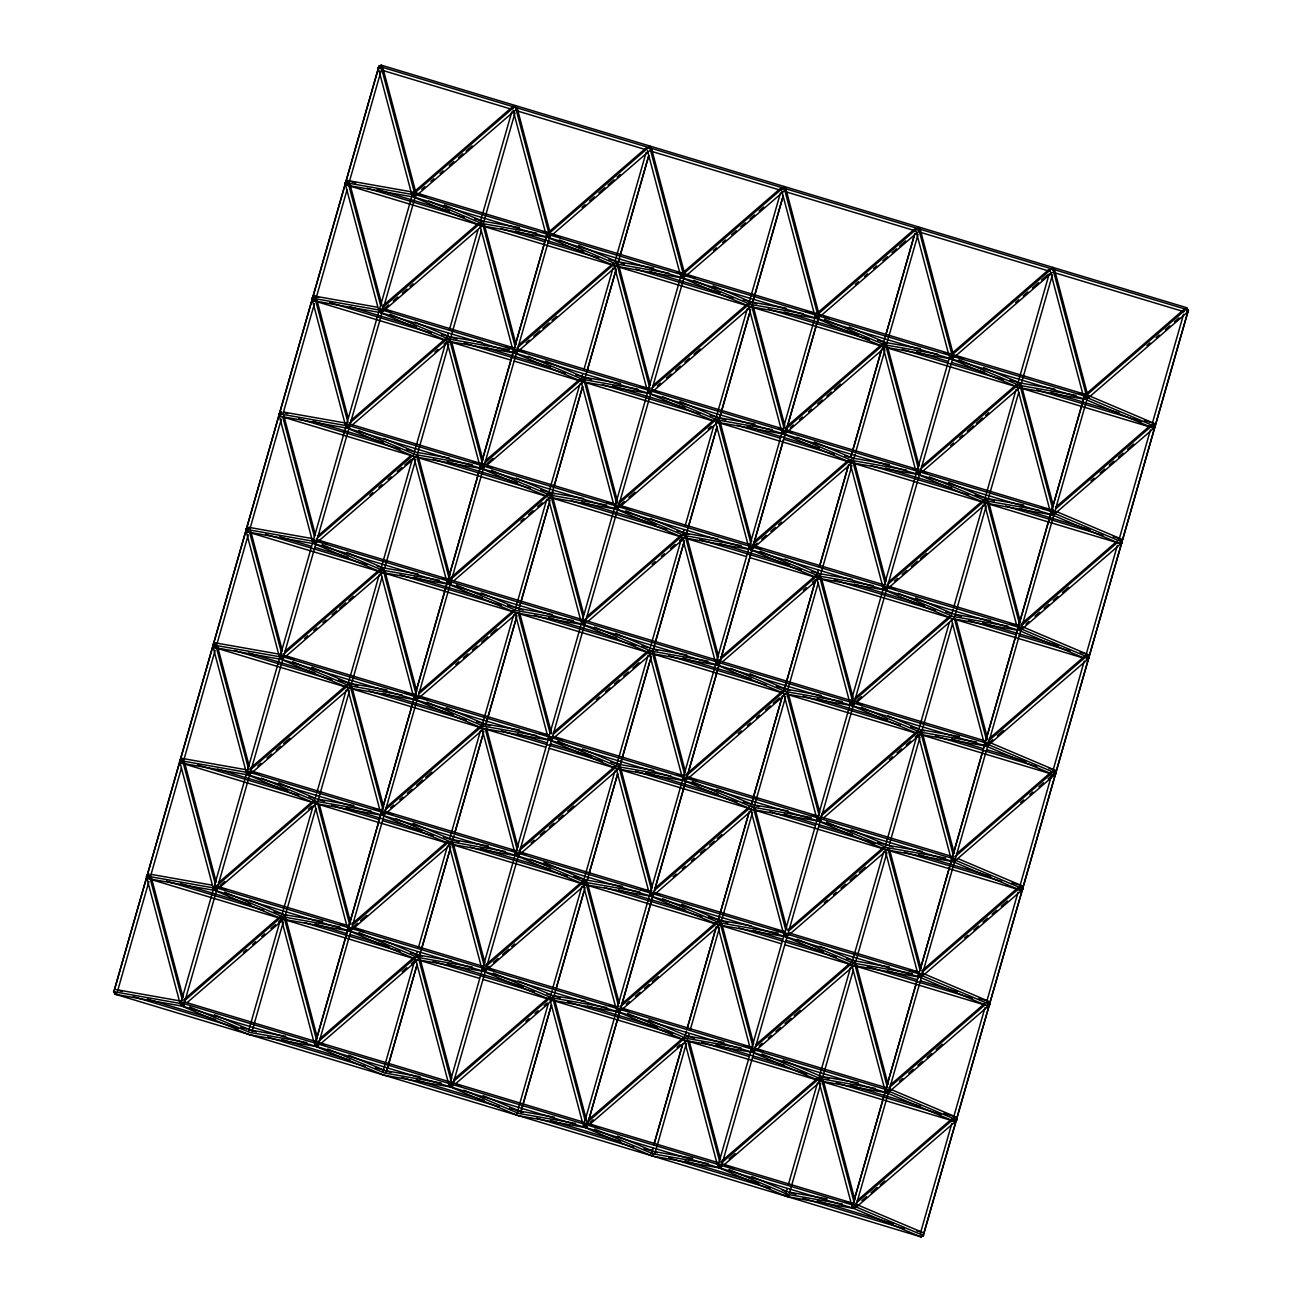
<?xml version="1.0" encoding="UTF-8"?>
<svg xmlns="http://www.w3.org/2000/svg" width="1302" height="1302" viewBox="0 0 1302 1302"><rect width="100%" height="100%" fill="white"/><g stroke="black" fill="none" stroke-linecap="round" stroke-linejoin="round"><path stroke-width="1.5" d="M116.936 993.231L113.713 992.27L378.508 67.655L379.077 65.995L382.3 66.972M379.077 65.995L113.713 992.27M148.037 878.557L148.819 875.79M181.922 760.205L181.124 762.988L311.601 802.276M215.025 644.636L214.228 647.403L348.594 687.863M248.129 529.051L247.331 531.834L650.414 653.213M314.319 297.898L313.522 300.681L443.998 339.968M347.422 182.329L346.625 185.096L615.341 266.015M117.489 991.31L148.933 881.503M150.609 876.018L181.483 767.855M183.696 760.433L215.139 650.349M216.783 644.571L248.243 534.78M249.886 529.003L281.33 419.195M283.006 413.71L314.433 303.626M316.109 298.125L346.983 189.978M349.196 182.264L381.73 68.615L378.508 67.655M248.633 1030.793L280.076 921.002M281.737 915.501L313.18 805.71M314.824 799.64L316.5 794.139M317.037 791.942L346.267 689.848M348.497 682.427L379.37 574.263M381.03 568.486L412.474 458.695M414.134 452.917L445.577 343.11M447.221 337.332L448.327 333.491M449.434 329.634L478.111 229.461M480.324 221.763L511.767 111.956M480.991 225.555L481.789 222.788M251.856 1032.047L283.299 921.979M284.959 916.478L315.849 808.314M318.046 800.616L349.489 690.825M351.149 685.031L382.039 577.16M384.253 569.462L415.696 459.655M417.356 454.17L448.799 344.086M450.459 338.585L481.349 230.438M483.547 222.723L514.99 112.932M316.012 1040.982L348.008 929.254M349.115 925.397L381.112 813.669M382.218 809.828L414.215 698.1M415.305 694.243L447.302 582.515M448.409 578.674L480.405 466.946M481.512 463.089L513.509 351.361M514.615 347.52L546.059 237.713M316.109 1046.417L316.907 1043.651M349.213 930.849L350.01 928.066M382.316 815.264L383.113 812.497M415.419 699.695L416.201 696.912M448.506 584.11L449.304 581.343M481.61 468.541L482.407 465.758M514.713 352.956L515.511 350.189M547.817 237.387L549.167 232.96L414.801 192.501M383 1071.546L414.98 959.541M416.103 955.961L417.193 951.827M418.3 947.97L447.53 845.877M449.743 838.455L480.633 730.308M482.293 724.53L513.737 614.723M515.38 608.945L546.824 499.154M548.5 493.653L579.943 383.862M581.587 377.792L582.694 373.951M583.784 370.094L613.03 268M615.244 260.579L646.134 152.415M450.638 841.125L449.857 843.908L780.875 943.592M386.206 1072.23L417.112 964.359M419.309 956.661L450.752 846.853M452.412 841.076L453.519 837.219M454.61 833.378L483.856 731.285M485.516 725.491L516.959 615.7M518.603 609.922L550.062 500.131M551.706 494.337L582.596 386.466M584.81 378.768L616.253 268.977M617.913 263.183L619.02 259.342M620.11 255.485L648.803 155.312M386.222 1072.506L417.112 964.636M419.325 956.937L420.432 953.08M421.522 949.223L450.215 849.067M452.429 841.352L454.072 835.575M455.179 831.718L482.765 735.402M486.069 723.847L516.422 617.913M518.619 610.199L548.972 504.248M551.722 494.63L552.829 490.773M553.936 486.915L582.612 386.759M587.023 371.347L615.716 271.174M618.466 261.539L648.819 155.605M450.476 1086.877L451.273 1084.11M483.579 971.308L484.36 968.525M516.666 855.723L517.464 852.956M549.769 740.154L550.567 737.371M582.873 624.569L583.67 621.803M615.976 509.001L616.757 506.218M649.063 393.416L649.861 390.649M682.167 277.847L683.534 273.42L551.12 233.546M517.366 1112.006L548.24 1003.842M550.453 996.144L552.113 990.643M552.65 988.43L581.896 886.337M584.11 878.915L614.983 770.768M616.643 764.99L648.087 655.183M649.747 649.405L681.19 539.614M682.85 534.113L683.957 529.979M685.047 526.122L713.74 425.966M715.937 418.251L747.397 308.46M749.041 302.682L780.484 192.875M584.207 884.367L585.005 881.584M717.402 419.277L716.605 422.06L1119.687 543.439M520.572 1112.689L551.462 1004.818M553.675 997.12L585.119 887.313M586.779 881.535L587.869 877.678M588.976 873.837L617.669 773.665M619.866 765.967L651.309 656.159M652.969 650.382L684.413 540.59M686.073 534.813L716.963 426.926M719.176 419.228L750.619 309.437M752.263 303.659L783.169 195.772M520.588 1112.966L551.478 1005.095M555.889 989.683L584.028 891.447M587.332 879.892L617.669 773.941M620.436 764.307L650.219 660.293M652.986 650.658L654.629 644.881M655.736 641.023L683.875 542.788M686.089 535.089L687.179 531.232M688.286 527.375L716.979 427.219M719.176 419.504L720.836 413.727M721.943 409.87L749.529 313.57M752.833 301.999L783.169 196.065M584.826 1127.337L585.623 1124.57M617.929 1011.768L618.727 1009.001M651.033 896.183L651.83 893.416M684.136 780.614L684.933 777.847M717.223 665.029L718.02 662.262M750.326 549.46L751.124 546.694M783.43 433.875L784.227 431.108M816.533 318.306L817.884 313.88L685.47 274.006M587.397 1124.798L619.394 1013.07M621.054 1007.292L653.051 895.564M654.157 891.724L686.154 779.996M687.261 776.138L719.257 664.411M720.348 660.57L752.344 548.842M753.451 544.985L785.448 433.257M786.554 429.416L818.551 317.688M651.7 1152.172L652.807 1148.331M653.913 1144.474L682.606 1044.302M684.803 1036.604L685.91 1032.746M687.017 1028.906L716.246 926.812M717.907 921.019L749.35 811.227M751.01 805.45L782.453 695.659M784.113 689.865L815.557 580.074M817.2 574.296L818.307 570.439M819.414 566.598L848.644 464.505M850.857 456.79L881.747 348.92M883.407 343.142L914.85 233.335M651.716 1152.465L652.823 1148.608M653.929 1144.751L682.606 1044.595M685.373 1034.96L686.48 1031.103M687.57 1027.245L716.263 927.089M718.476 919.375L719.567 915.534M720.673 911.677L748.813 813.441M751.563 803.806L781.916 697.856M784.113 690.158L815.003 582.287M819.983 564.938L848.107 466.702M850.873 457.067L851.98 453.226M853.07 449.369L881.21 351.133M885.62 335.721L914.313 235.548M850.971 462.519L851.768 459.736M654.939 1153.426L686.382 1043.358M688.042 1037.857L689.132 1033.723M690.239 1029.866L719.469 927.773M721.129 921.995L752.572 812.204M754.232 806.426L785.676 696.619M787.336 691.118L818.226 582.971M820.423 575.272L851.882 465.465M853.526 459.687L855.202 454.186M855.739 451.989L884.969 349.896M886.629 344.119L918.073 234.311M719.192 1167.813L719.99 1165.03M752.296 1052.228L753.093 1049.461M785.399 936.659L786.18 933.876M818.486 821.074L819.283 818.307M851.589 705.505L852.387 702.722M884.693 589.92L885.49 587.153M917.796 474.335L918.577 471.568M950.883 358.766L952.25 354.339L1086.6 394.799M786.082 1192.925L787.173 1188.791M788.28 1184.934L817.51 1082.841M819.17 1077.063L850.613 967.272M852.273 961.494L883.716 851.687M885.36 845.909L916.803 736.118M918.48 730.617L949.353 622.454M951.567 614.756L953.227 609.255M953.764 607.058L983.01 504.964M985.223 497.527L1016.113 389.379M1017.757 383.602L1049.217 273.811M820.618 1078.089L819.837 1080.855L954.187 1121.315M789.289 1193.608L820.732 1083.817M822.408 1078.316L853.282 970.169M855.495 962.455L886.939 852.664M889.152 845.242L920.042 737.078M921.702 731.578L952.576 623.43M954.805 616.009L986.232 505.925M987.892 500.147L1018.782 392.276M1020.996 384.578L1052.439 274.771M853.445 1202.82L885.441 1091.092M886.548 1087.251L918.545 975.523M920.205 969.746L951.648 859.938M952.755 856.098L984.751 744.37M985.858 740.512L1017.301 630.721M1018.945 624.944L1050.942 513.216M1052.049 509.359L1084.045 397.631M1087.251 398.331L855.56 1207.361L852.338 1206.401L1084.029 397.354L1087.251 398.331L1087.821 396.687M920.433 1233.108L951.876 1123.301M953.52 1117.523L984.963 1007.732M986.623 1001.954L1018.066 892.147M1019.743 886.646L1051.723 774.641M1052.83 771.077L1084.273 660.993M1085.933 655.215L1117.376 545.424M1119.02 539.646L1150.463 429.839M1152.124 424.061L1183.567 314.27M115.487 992.482L114.934 994.142L921.084 1236.9L921.881 1234.133M988.088 1002.979L987.29 1005.746L784.78 944.764M1053.481 774.592L1054.278 771.826M1086.584 659.007L1087.382 656.241M1153.588 425.087L1152.791 427.853L619.247 267.187M1022.412 889.543L923.102 1236.005L1188.466 309.73L1022.965 887.622M345.421 183.224L345.974 181.58M312.317 298.809L312.871 297.149M279.214 414.378L279.784 412.734M246.111 529.963L246.68 528.303M213.007 645.532L213.577 643.888M179.92 761.117L180.473 759.457M146.817 876.685L147.386 875.042M514.876 107.203L515.446 105.56M649.242 147.663L649.812 146.019M783.609 188.123L784.162 186.479M917.959 228.582L918.528 226.939M1052.325 269.042L1052.879 267.398M1154.793 426.958L1155.362 425.315M1121.706 542.543L1122.259 540.883M1088.602 658.112L1089.156 656.468M1055.499 773.697L1056.068 772.037M989.292 1004.851L989.862 1003.191M956.205 1120.42L956.758 1118.776M921.084 1236.9L921.653 1235.256M413.971 191.947L511.572 107.643M412.457 193.266L414.085 193.51L514.729 106.569L516.438 109.222M421.799 189.327L424.843 186.691M430.946 181.417L433.989 178.797M440.092 173.524L443.152 170.887M449.239 165.614L453.812 161.66M458.385 157.721L462.959 153.766M466.018 151.13L472.121 145.857M417.324 194.844L514.925 110.54M383.927 304.896L478.469 223.212M384.041 306.458L480.096 223.456M384.123 308.851L388.696 304.912M393.269 300.957L397.842 297.002M402.416 293.048L406.989 289.093M410.049 286.456L413.092 283.836M384.236 310.413L481.821 226.109M548.337 232.407L645.922 148.102M582.075 207.392L585.135 204.756M589.708 200.801L594.282 196.862M598.855 192.908L604.958 187.634M608.001 184.998L614.105 179.725M617.148 177.105L620.191 174.468M551.69 235.304L649.275 150.999M350.824 420.465L445.365 338.797M349.408 423.345L446.993 339.041M434.884 351.979L437.944 349.343M444.031 344.086L447.091 341.45M352.663 424.68L448.718 341.694M518.294 345.355L612.835 263.688M516.878 348.236L615.992 262.613M526.106 342.735L529.149 340.099M533.722 336.144L539.825 330.871M542.885 328.234L548.972 322.977M552.032 320.341L556.605 316.386M518.587 350.873L616.172 266.568M317.737 536.05L410.748 455.684M316.305 538.93L413.906 454.61M369.768 495.216L372.811 492.595M378.915 487.322L381.958 484.686M388.061 479.413L391.121 476.776M397.208 471.519L401.781 467.564M404.841 464.928L410.944 459.655M318.03 541.567L415.615 457.262M682.704 272.867L780.289 188.562M681.174 274.185L682.801 274.429L783.446 187.488L785.155 190.141M713.382 250.489L716.442 247.852M722.545 242.579L725.588 239.959M731.691 234.685L736.265 230.731M740.838 226.776L745.411 222.821M749.985 218.882L754.558 214.928M759.131 210.973L763.704 207.018M686.056 275.764L783.641 191.459M485.19 460.924L579.732 379.256M483.774 463.805L581.359 379.5M486.899 463.577L493.002 458.304M487.013 465.139L583.084 382.153M284.633 651.618L379.175 569.95M283.218 654.499L379.273 571.513M304.652 638.468L307.695 635.832M313.798 630.559L316.842 627.922M322.945 622.649L325.988 620.029M332.091 614.756L336.665 610.801M339.724 608.164L345.811 602.891M348.871 600.255L353.444 596.316M284.926 657.152L382.511 572.847M652.644 385.815L747.185 304.147M651.228 388.696L750.343 303.073L748.715 302.829M657.412 385.831L660.472 383.195M666.559 377.922L671.132 373.967M675.722 370.012L680.295 366.074M684.868 362.119L689.442 358.164M694.015 354.209L700.118 348.936M652.953 391.332L750.538 307.028M450.557 577.828L546.628 494.841M520.898 521.191L523.941 518.554M528.531 514.599L533.104 510.661M537.677 506.706L542.25 502.751M453.91 580.708L549.981 497.722M250 768.522L346.072 685.519M250.114 770.084L349.229 684.461L347.585 684.217M257.829 765.902L260.872 763.265M266.975 757.992L271.548 754.037M276.122 750.082L280.695 746.144M283.738 743.507L289.841 738.234M251.839 772.721L349.424 688.416M817.054 313.326L914.639 229.022M815.54 314.645L817.168 314.889L917.796 227.948L919.521 230.6M855.365 284.357L858.425 281.737M864.528 276.463L867.571 273.827M873.675 268.554L876.718 265.917M882.821 260.66L887.394 256.706M891.968 252.751L896.541 248.796M899.584 246.159L905.687 240.886M820.406 316.223L917.991 231.919M619.557 501.384L714.082 419.716M618.125 504.265L715.726 419.96M619.736 505.355L624.309 501.4M628.899 497.445L634.985 492.189M708.174 428.944L711.234 426.324M619.85 506.917L717.435 422.613M418.984 692.078L513.525 610.41M419.098 693.64L515.153 610.654M455.781 664.427L458.825 661.807M463.398 657.852L467.971 653.897M472.545 649.942L477.118 645.987M481.707 642.032L487.794 636.776M490.854 634.139L496.941 628.866M419.293 697.612L516.878 613.307M218.427 882.772L312.968 801.104M217.011 885.653L314.596 801.348M220.152 885.425L224.725 881.47M308.59 809.014L311.634 806.394M218.736 888.306L316.321 804.001M785.48 427.593L881.552 344.607M785.594 429.155L884.709 343.533M790.249 427.609L793.309 424.973M799.395 419.7L802.455 417.063M808.542 411.79L811.602 409.17M817.705 403.897L822.278 399.942M826.851 395.987L831.425 392.032M834.468 389.396L840.571 384.139M787.303 431.808L884.904 347.488M586.453 616.969L680.995 535.301M585.037 619.85L682.622 535.545M652.204 564.287L655.264 561.65M661.351 556.377L664.411 553.757M670.514 548.484L675.087 544.529M679.66 540.574L682.704 537.938M588.276 621.184L684.331 538.182M385.897 807.663L480.422 725.995M384.481 810.544L483.579 724.921L481.952 724.677M390.665 807.679L393.709 805.043M399.812 799.77L402.855 797.133M407.428 793.178L412.002 789.24M416.575 785.285L422.678 780.012M425.721 777.375L431.825 772.102M386.189 813.18L483.774 728.876M183.81 999.676L279.865 916.673M183.907 1001.238L281.509 916.917M243.474 952.267L246.517 949.63M252.621 944.357L255.664 941.72M261.767 936.447L264.811 933.827M270.914 928.554L275.487 924.599M278.53 921.962L281.59 919.326M187.162 1002.556L283.218 919.57M952.95 352.468L1049.005 269.481M949.89 355.104L951.534 355.348L1052.162 268.407L1053.888 271.06M1015.658 302.438L1018.701 299.802M1023.274 295.847L1027.848 291.892M1032.421 287.937L1038.524 282.664M1041.584 280.044L1047.671 274.771M954.773 356.683L1052.358 272.378M753.907 541.844L848.448 460.176M752.491 544.724L850.076 460.42M754.102 545.815L757.146 543.178M761.719 539.223L766.308 535.285M770.882 531.33L775.455 527.375M778.498 524.739L781.542 522.102M754.216 547.377L851.801 463.073M553.35 732.538L647.891 650.87M553.464 734.1L649.519 651.114M596.235 699.63L599.294 696.993M605.381 691.72L609.954 687.765M614.528 683.81L619.117 679.872M623.691 675.917L628.264 671.962M632.837 668.007L638.94 662.734M553.643 738.071L651.244 653.767M352.793 923.232L447.335 841.564M352.891 924.794L448.962 841.808M352.988 927.203L357.562 923.248M360.605 920.612L366.708 915.355M353.086 928.765L450.687 844.461M921.36 466.734L1015.902 385.066M919.944 469.615L1016.016 386.629M950.541 445.675L953.585 443.038M959.688 437.765L962.731 435.128M967.305 431.174L973.408 425.917M976.451 423.28L982.554 418.007M985.598 415.371L988.657 412.734M921.67 472.268L1019.254 387.947M720.803 657.429L815.345 575.761M719.388 660.309L816.972 576.005M803.35 590.262L806.394 587.625M812.497 582.352L815.54 579.715M722.643 661.644L818.698 578.641M520.247 848.123L614.788 766.455M518.831 851.003L614.902 768.017M531.118 842.866L534.162 840.229M540.265 834.956L544.838 831.018M549.411 827.063L553.985 823.108M558.558 819.153L563.131 815.198M567.705 811.244L573.808 805.987M520.556 853.656L618.141 769.336M319.69 1038.817L414.231 957.149M318.274 1041.698L415.859 957.393M402.22 971.65L406.794 967.695M411.367 963.74L415.94 959.786M321.513 1043.032L417.584 960.03M1085.77 394.246L1184.885 308.623M1085.884 395.808L1186.529 308.867L1188.238 311.52L1087.609 398.461L1085.884 395.808L1084.257 395.564M1146.964 345.518L1150.008 342.898M1156.111 337.625L1159.171 334.988M1165.257 329.715L1169.831 325.76M1174.404 321.822L1178.994 317.867M888.273 582.319L982.815 500.635M886.857 585.184L985.972 499.561L984.328 499.317M894.555 581.001L897.615 578.381M902.188 574.426L906.762 570.471M911.335 566.516L917.438 561.243M920.481 558.607L926.585 553.35M888.566 587.837L986.151 503.532M686.187 774.316L782.242 691.329M686.284 775.878L785.399 690.255L783.771 690.011M738.218 733.498L741.277 730.861M747.364 725.588L750.424 722.968M756.527 717.695L759.571 715.058M765.674 709.785L770.247 705.83M773.29 703.194L779.393 697.937M688.009 778.531L785.594 694.226M485.63 965.01L581.685 882.024M485.727 966.572L584.842 880.949L583.215 880.705M485.825 968.981L488.868 966.344M493.442 962.39L498.015 958.435M502.588 954.496L508.691 949.223M511.735 946.587L514.795 943.95M487.453 969.225L585.037 884.921M1055.727 507.194L1150.268 425.526M1055.841 508.757L1151.896 425.77M1090.995 480.861L1094.038 478.225M1100.141 472.952L1104.714 469.013M1109.288 465.058L1113.861 461.103M1118.434 457.148L1123.008 453.194M1127.581 449.255L1133.684 443.982M1153.426 424.452L1155.134 427.105L1054.506 514.046L1052.781 511.393M855.17 697.888L949.711 616.22M853.754 700.769L951.339 616.464M856.895 700.541L861.468 696.586M856.993 702.103L953.064 619.101M654.613 888.582L749.155 806.914M654.711 890.145L749.252 808.477M673.101 876.734L676.145 874.098M682.248 868.841L685.291 866.204M691.395 860.931L694.454 858.295M700.541 853.022L705.114 849.083M709.704 845.128L714.277 841.173M717.321 838.537L721.894 834.582M654.906 894.116L752.491 809.795M454.056 1079.277L548.581 997.609M452.64 1082.157L550.225 997.853M525.91 1021.321L528.954 1018.685M535.057 1013.428L538.1 1010.791M544.203 1005.518L547.263 1002.882M455.879 1083.492L551.934 1000.489M1021.11 624.097L1117.165 541.095M1021.207 625.644L1117.279 542.657M1025.878 624.097L1028.922 621.461M1035.025 616.204L1039.598 612.249M1044.171 608.294L1048.745 604.34M1053.318 600.385L1057.891 596.446M1062.465 592.491L1068.568 587.218M1120.322 540.021L1122.047 542.674L1021.403 629.615L1019.694 626.962M822.067 813.473L916.608 731.789M820.651 816.338L918.236 732.033M889.347 759.473L892.407 756.836M896.98 752.881L901.554 748.927M906.127 744.972L910.7 741.033M915.273 737.078L918.333 734.442M823.889 817.672L919.961 734.686M621.51 1004.151L716.051 922.483M620.094 1007.032L719.209 921.409L717.581 921.165M626.278 1004.168L629.322 1001.531M635.425 996.274L639.998 992.319M644.571 988.364L649.145 984.41M652.204 981.773L658.291 976.516M621.819 1009.685L719.404 925.38M989.536 738.348L1084.061 656.68M988.104 741.229L1085.705 656.924M989.715 742.319L992.775 739.682M997.348 735.728L1003.451 730.455M1087.219 655.606L1088.944 658.259L988.299 745.2L986.591 742.547L984.947 742.303M788.963 929.042L883.505 847.374M789.077 930.604L885.148 847.618M824.231 902.709L827.291 900.073M833.378 894.799L836.437 892.179M841.011 888.224L845.584 884.27M850.157 880.315L856.26 875.042M859.304 872.405L865.407 867.148M789.272 934.576L886.857 850.255M588.406 1119.736L682.948 1038.068M588.52 1121.299L684.575 1038.312M590.132 1122.389L593.175 1119.753M677.04 1047.296L680.1 1044.66M590.229 1123.951L686.3 1040.949M956.433 853.933L1050.974 772.249M955.017 856.797L1052.602 772.493M1020.67 802.569L1023.714 799.933M1029.817 794.659L1032.86 792.023M1038.963 786.75L1043.537 782.811M1048.11 778.856L1052.683 774.902M755.876 1044.627L850.401 962.943M754.46 1047.492L850.515 964.505M759.115 1045.945L762.158 1043.309M768.261 1038.052L771.305 1035.416M775.878 1031.461L780.468 1027.506M785.041 1023.551L791.128 1018.294M794.187 1015.658L800.291 1010.385M756.169 1050.144L853.754 965.84M921.8 970.82L1017.871 887.834M921.914 972.382L1019.499 888.078M964.701 937.896L967.744 935.259M973.847 930.002L978.42 926.048M982.994 922.093L987.567 918.138M992.14 914.183L996.714 910.244M1001.287 906.29L1007.39 901.017M1021.028 886.76L1022.737 889.412L922.109 976.354L920.384 973.701M721.243 1161.514L817.314 1078.528M721.357 1163.077L820.472 1077.454M729.055 1158.894L735.158 1153.621M724.596 1164.411L820.667 1081.409M890.226 1085.087L984.768 1003.403M888.81 1087.951L984.882 1004.965M899.568 1081.148L902.628 1078.512M908.715 1073.239L913.288 1069.284M917.877 1065.329L922.451 1061.39M927.024 1057.436L931.597 1053.481M936.171 1049.526L942.274 1044.253M857.123 1200.656L951.664 1118.988M855.707 1203.536L954.822 1117.913L956.547 1120.566L855.902 1207.507L854.193 1204.855M861.891 1200.672L866.465 1196.717M871.054 1192.762L877.141 1187.505M880.201 1184.869L884.774 1180.914M411.806 196.716L346.95 185.242L345.242 182.589L347.667 180.539L412.522 192.012M378.719 312.301L313.863 300.827L312.138 298.174L314.563 296.107L377.45 307.239M345.616 427.87L280.76 416.396L279.035 413.743L281.46 411.692M312.513 543.455L247.657 531.981L245.932 529.328L248.356 527.261L313.212 538.735M213.219 890.177L148.363 878.704L146.638 876.051L149.063 874M817.558 313.733L815.133 315.8L816.859 318.453M413.515 195.723L411.904 194.991L378.182 67.574L381.014 66.304L382.642 67.037M512.532 108.033L515.38 106.764L549.102 234.165L550.713 234.897M411.904 194.991L414.736 193.705L416.363 194.437M413.125 196.879L415.973 195.593M348.545 424.859L345.697 426.145L311.975 298.728L314.824 297.458M646.899 148.493L649.731 147.224L651.358 147.956L684.559 273.404M546.254 235.45L549.102 234.165M382.869 311.178L380.021 312.447L445.74 340.31M547.491 237.338L550.323 236.053M315.442 540.444L312.594 541.713L278.872 414.313L281.72 413.043M781.249 188.969L784.097 187.683L785.724 188.416M513.151 351.019L515.999 349.75L517.626 350.482M680.62 275.91L683.452 274.624L685.08 275.373M346.918 428.032L349.766 426.747M514.388 352.907L517.22 351.638M681.841 277.798L684.689 276.512M282.339 656.013L279.507 657.298L245.785 529.881L248.617 528.612M915.615 229.429L918.463 228.143L920.075 228.875L953.276 354.323M480.064 466.604L482.896 465.319M647.517 391.479L650.365 390.209M814.971 316.37L817.819 315.084L819.446 315.833M316.663 542.332L313.831 543.601L381.356 572.245M481.284 468.492L484.132 467.206M648.738 393.367L651.586 392.097M819.039 316.972L816.208 318.258L883.749 346.885M248.015 773.6L246.404 772.867L212.682 645.466L215.514 644.197M380.135 570.341L382.983 569.072L416.184 694.519M1049.982 269.888L1052.813 268.603L1086.535 396.003L1088.163 396.752M446.96 582.173L449.808 580.904M614.414 507.064L617.262 505.778L618.873 506.527M781.884 431.938L784.715 430.669M949.337 356.829L952.185 355.544L953.796 356.292M280.727 659.186L283.559 657.901M448.181 584.061L451.029 582.791M618.483 507.666L615.651 508.952L681.353 536.815M783.104 433.826L785.952 432.557M953.406 357.448L950.558 358.717L1018.099 387.345M1016.878 385.457L1019.71 384.188L1052.927 509.635M246.404 772.867L249.235 771.598M413.857 697.758L416.705 696.472L418.316 697.205M581.327 622.633L584.159 621.363L550.958 495.916M748.78 547.524L751.612 546.238L753.24 546.986M916.234 472.398L919.082 471.129L920.693 471.861M1083.703 397.289L1086.535 396.003M247.624 774.755L250.472 773.486M417.926 698.36L415.078 699.646L482.619 728.274M582.547 624.521L585.379 623.251M752.849 548.126L750.001 549.411L815.719 577.274M917.471 474.286L920.302 473.017M1084.924 399.177L1087.772 397.907L1155.297 426.535L1154.467 423.492L1088.765 395.629M183.045 1002.752L180.197 1004.021L146.475 876.62L149.323 875.351M1155.297 426.535L1152.465 427.805L1086.747 399.942M216.148 887.167L213.3 888.452L179.578 761.035L182.426 759.766L215.627 885.214M380.754 813.327L383.602 812.057M548.223 738.218L551.055 736.932L552.683 737.681M715.677 663.092L718.525 661.823M883.13 587.983L885.978 586.697M1050.6 512.858L1053.432 511.588L1055.059 512.321M214.521 890.34L217.369 889.054M381.991 815.215L384.822 813.945M552.292 738.82L549.444 740.106L616.985 768.733M716.897 664.98L719.746 663.711M884.367 589.871L887.199 588.602M1122.21 542.104L1119.362 543.39L1051.821 514.746L1054.669 513.476L1122.21 542.104L1121.38 539.077L1055.662 511.214M347.667 928.912L350.498 927.626L352.126 928.359M515.12 853.787L517.968 852.517M682.573 778.677L685.422 777.392M850.043 703.552L852.875 702.283M1017.497 628.443L1020.345 627.173M184.266 1004.639L181.434 1005.909L248.959 1034.553M351.735 929.514L348.887 930.8L414.606 958.663M516.341 855.674L519.189 854.405M683.81 780.565L686.642 779.28M854.112 704.17L851.264 705.44L916.982 733.303M1018.717 630.331L1021.565 629.061L1089.107 657.689L1086.259 658.958M314.563 1044.481L317.395 1043.211M482.017 969.372L484.865 968.086M649.486 894.246L652.318 892.977L653.946 893.709M816.94 819.137L819.788 817.851M984.393 744.012L987.241 742.742L988.869 743.475M318.632 1045.099L315.784 1046.369L383.325 1075.013M483.237 971.259L486.085 969.974M650.707 896.134L653.539 894.865M818.161 821.025L821.009 819.755M448.913 1084.94L451.761 1083.671M616.383 1009.831L619.215 1008.545M783.837 934.706L786.685 933.436L788.296 934.169M951.306 859.597L954.138 858.327M452.982 1085.559L450.15 1086.828L517.691 1115.472M617.604 1011.719L620.452 1010.433M787.905 935.324L785.057 936.594L852.598 965.238M952.527 861.485L955.359 860.215L1022.9 888.843L1022.07 885.799L958.191 858.718M1022.9 888.843L1020.068 890.112L954.35 862.249M583.28 1125.4L586.128 1124.131M750.733 1050.291L753.581 1049.005M918.203 975.165L921.035 973.896L922.662 974.628M587.348 1126.018L584.5 1127.288L652.042 1155.932M751.97 1052.179L754.802 1050.909M989.797 1004.428L986.965 1005.697L919.424 977.053L922.272 975.784L989.797 1004.428L988.967 1001.384L923.264 973.522M717.646 1165.86L720.478 1164.59L722.105 1165.323M885.1 1090.751L887.948 1089.481L889.559 1090.213M721.715 1166.478L718.867 1167.748L786.408 1196.392M886.32 1092.638L889.168 1091.369L956.71 1119.997M851.996 1206.319L854.844 1205.05L856.456 1205.782M513.086 106.325L514.729 106.569M1186.61 311.276L1188.238 311.52M379.354 308.851L380.981 309.095L382.707 311.731M1153.507 426.861L1155.134 427.105M513.72 349.31L515.348 349.554L517.073 352.191M648.07 389.77L649.714 390.014L651.423 392.651M1120.404 542.429L1122.047 542.674M480.617 464.879L482.245 465.123L483.97 467.776M548.158 493.523L549.786 493.767L449.141 580.708L450.866 583.345M614.967 505.339L616.611 505.583L618.32 508.236M749.334 545.798L750.961 546.043L752.686 548.695M883.7 586.258L885.327 586.502L887.053 589.155M313.147 540.005L314.791 540.249L316.5 542.885M1087.316 658.015L1088.944 658.259M850.597 701.843L852.224 702.087L853.949 704.74M246.957 771.158L248.584 771.402L250.31 774.039M1021.11 889.168L1022.737 889.412M213.853 886.727L215.481 886.971L217.206 889.624M348.22 927.187L349.847 927.431L351.573 930.084M751.303 1048.566L752.93 1048.81L754.639 1051.463M180.75 1002.312L182.394 1002.556L184.103 1005.193M954.919 1120.322L956.547 1120.566M449.483 1083.231L451.11 1083.476L452.819 1086.112M583.833 1123.691L585.461 1123.935L587.186 1126.588M345.242 182.589L412.067 194.421L413.776 197.074M482.017 220.998L519.368 227.606M542.95 231.772L546.873 232.472M481.561 223.407L536.587 233.139M481.317 225.702L546.173 237.176M616.383 261.458L653.718 268.066M677.3 272.232L681.239 272.932M668.984 273.257L615.927 263.867L559.453 239.926M615.683 266.161L682.492 277.993L680.783 275.34M750.733 301.918L786.115 308.167M805.775 311.65L813.636 313.05M750.278 304.326L803.35 313.717M750.033 306.621L814.889 318.095M885.1 342.377L920.481 348.643M944.064 352.809L947.986 353.509M882.675 344.444L937.7 354.177M884.4 347.081L949.256 358.571M1019.466 382.837L1054.832 389.103M1078.414 393.269L1086.275 394.669L1083.866 396.719L1085.575 399.372M1017.041 384.904L1075.989 395.336M1018.75 387.54L1083.606 399.03M312.138 298.174L378.963 309.99L380.672 312.643M448.913 336.567L482.326 342.475M505.908 346.657L511.816 347.699M446.505 338.634L509.391 349.766M448.213 341.287L513.069 352.761M583.28 377.027L620.615 383.634M640.275 387.117L646.166 388.159M582.824 379.435L637.85 389.184M582.58 381.746L647.436 393.22M717.646 417.486L754.981 424.094M778.563 428.277L782.502 428.976M717.19 419.895L772.216 429.644M716.93 422.206L781.786 433.68M851.996 457.946L889.347 464.554M912.93 468.736L916.852 469.436M906.566 470.103L851.541 460.355L796.905 437.195M851.296 462.666L918.122 474.481L916.396 471.845M986.363 498.406L1023.697 505.013M1041.388 508.154L1049.249 509.538M985.907 500.831L1038.963 510.221M985.663 503.125L1050.519 514.599M283.429 412.034L346.316 423.166M279.035 413.743L345.86 425.575L347.585 428.228M417.779 452.494L449.239 458.06M472.821 462.226L476.744 462.926M415.371 454.561L472.366 464.651M415.11 456.856L481.935 468.687L480.226 466.035M552.146 492.953L583.589 498.52M607.171 502.686L611.11 503.386M549.721 495.02L606.716 505.111M549.477 497.315L614.332 508.789M684.543 533.071L717.955 538.979M682.118 535.138L741.082 545.571M683.843 537.775L748.699 549.265M818.893 573.531L852.305 579.439M818.437 575.94L873.479 585.672M818.193 578.234L883.049 589.725M953.259 613.991L990.594 620.598M1010.254 624.081L1018.115 625.465M1007.829 626.132L952.804 616.399L898.152 593.24M952.559 618.694L1017.415 630.184M245.932 529.328L312.757 541.144L314.482 543.797M382.723 567.721L418.105 573.987M441.687 578.153L445.61 578.853M380.298 569.788L439.262 580.22M382.023 572.441L446.879 583.914M517.073 608.18L552.455 614.446M516.617 610.589L573.612 620.68M516.373 612.9L581.229 624.374M653.409 648.998L686.821 654.906M650.984 651.049L707.979 661.139M650.74 653.36L717.565 665.176L715.84 662.539M787.759 689.458L821.171 695.366M785.35 691.508L842.345 701.599M785.09 693.82L849.946 705.293M922.125 729.917L959.46 736.525M917.731 731.626L976.695 742.059M919.456 734.279L984.312 745.753M215.253 642.846L280.125 654.32M349.62 683.306L386.954 689.914M404.645 693.038L412.506 694.438M349.164 685.715L402.22 695.105M348.92 688.009L413.776 699.483M483.986 723.766L519.352 730.015M539.012 733.498L546.873 734.898M481.561 725.816L536.587 735.565M483.27 728.469L548.126 739.943M618.336 764.225L653.718 770.475M677.3 774.657L681.239 775.357M615.911 766.292L670.953 776.025M617.636 768.929L682.492 780.419M752.702 804.685L788.084 810.951M811.667 815.117L815.589 815.817M752.247 807.094L811.211 817.526M753.956 809.746L816.859 820.878M887.053 845.144L922.434 851.41M886.597 847.553L945.561 857.985M886.353 849.848L953.178 861.68L951.453 859.027M182.166 758.415L247.022 769.889M179.741 760.482L246.566 772.314L248.275 774.95M181.45 763.135L246.306 774.609M316.516 798.875L353.867 805.482M373.511 808.965L381.372 810.349M371.086 811.032L316.06 801.283L261.425 778.124M315.816 803.594L380.672 815.068M450.883 839.334L488.217 845.942M511.8 850.125L515.738 850.808M450.427 841.743L505.453 851.492M450.183 844.054L515.039 855.528M585.233 879.794L622.584 886.402M640.275 889.543L648.136 890.926M639.819 891.951L584.777 882.203L530.142 859.043M584.533 884.514L649.389 895.988M719.599 920.254L751.042 925.82M774.625 930.002L782.486 931.386M717.174 922.321L778.108 933.111M718.899 924.973L783.755 936.447M853.966 960.713L889.331 966.979M908.991 970.462L916.852 971.845M851.541 962.78L912.458 973.571M853.249 965.433L918.105 976.907M151.032 874.342L211.949 885.132M146.638 876.051L213.463 887.883L215.172 890.535M285.382 914.801L322.733 921.409M340.424 924.534L344.346 925.234M281.004 916.51L339.952 926.959M282.713 919.163L347.569 930.637M417.779 954.919L451.192 960.827M415.354 956.97L472.349 967.061M417.079 959.623L481.935 971.097M552.146 995.379L585.558 1001.287M609.141 1005.469L617.002 1006.853M606.716 1007.52L551.69 997.788L493.393 973.082M551.43 1000.082L616.285 1011.573M686.496 1035.839L723.847 1042.446M743.491 1045.929L751.352 1047.313M686.04 1038.247L741.066 1047.98M685.796 1040.542L750.652 1052.032M820.862 1076.298L858.197 1082.906M820.406 1078.707L875.432 1088.439M820.162 1081.002L886.971 1092.834L885.262 1090.181M115.959 989.569L180.815 1001.043M250.326 1030.028L285.691 1036.294M249.87 1032.437L306.865 1042.528M249.61 1034.748L316.435 1046.564L314.726 1043.927M386.645 1070.846L420.058 1076.754M441.215 1082.987L384.22 1072.897L327.762 1048.973M383.976 1075.208L450.801 1087.024L449.076 1084.387M521.012 1111.306L554.424 1117.214M516.617 1113.015L575.582 1123.447M518.342 1115.668L585.151 1127.483L583.442 1124.847M653.409 1151.407L692.713 1158.373M650.984 1153.474L707.979 1163.565M652.693 1156.127L719.518 1167.943L717.793 1165.306M787.759 1191.867L827.063 1198.833M844.754 1201.958L852.615 1203.357M787.303 1194.292L842.329 1204.024M781.591 189.034L784.813 189.994M915.957 229.494L919.179 230.454M381.681 70.113L510.189 108.815M516.031 110.572L644.555 149.274M650.398 151.032L780.858 190.32M786.701 192.078L915.225 230.78M919.114 231.951L1049.575 271.239M1053.481 272.411L1183.941 311.699M819.837 314.466L950.297 353.753M349.929 181.271L355.772 183.029M377.189 189.474L449.239 211.168M474.563 218.785L480.405 220.559M515.446 231.105L583.605 251.628M608.913 259.261L614.756 261.018M620.598 262.776L624.488 263.948M649.812 271.565L719.908 292.673M743.279 299.72L749.122 301.478M751.059 302.064L756.901 303.822M784.162 312.024L858.164 334.305M877.629 340.18L883.472 341.938M916.575 351.898L947.742 361.289M951.632 362.461L984.735 372.421M1010.043 380.054L1017.838 382.397M1050.942 392.358L1119.102 412.88M1144.409 420.513L1150.252 422.271M366.904 188.188L464.261 217.499M501.254 228.647L544.09 241.554M547.996 242.725L598.611 257.975M635.62 269.107L732.977 298.435M768.034 308.981L869.28 339.48M902.384 349.441L1003.647 379.94M1036.75 389.9L1141.903 421.571M383.651 308.672L514.127 347.959M518.017 349.131L648.477 388.419M652.383 389.591L782.844 428.879M786.733 430.051L917.194 469.338M921.1 470.51L1053.513 510.384M379.142 310.625L382.365 311.601M513.493 351.084L516.715 352.061M647.859 391.544L651.081 392.52M782.209 432.004L785.448 432.98M916.575 472.463L919.798 473.44M1050.942 512.939L1054.164 513.899M314.889 296.254L318.778 297.426M349.945 306.816L416.152 326.753M441.459 334.37L457.035 339.057M484.295 347.276L550.502 367.213M575.826 374.83L583.605 377.173M585.558 377.759L591.401 379.517M612.819 385.978L684.868 407.672M710.176 415.289L717.972 417.633M719.908 418.219L725.751 419.976M747.169 426.438L819.218 448.132M844.542 455.749L850.385 457.507M885.425 468.069L951.632 488.006M975.003 495.037L984.735 497.966M986.688 498.552L994.468 500.896M1019.792 508.529L1089.888 529.637M1113.259 536.668L1119.102 538.426M329.894 302.585L431.157 333.084M464.261 343.044L565.524 373.544M602.517 384.692L699.874 414.003M736.883 425.152L779.719 438.042M783.609 439.213L834.24 454.463M871.233 465.611L968.59 494.923M1005.6 506.071L1102.957 535.382M581.034 379.728L584.256 380.689M447.888 341.14L510.205 359.905M514.095 361.077L578.348 380.428M582.254 381.6L712.715 420.888M350.563 424.24L481.024 463.528M482.977 464.114L615.374 503.988M619.28 505.16L749.74 544.448M753.63 545.619L884.107 584.907M887.997 586.079L1018.457 625.367M346.039 426.21L349.261 427.17M480.389 466.669L483.628 467.63M614.756 507.129L617.978 508.089M749.122 547.589L752.344 548.565M883.472 588.048L886.695 589.025M1017.838 628.508L1021.061 629.484M283.738 412.425L287.628 413.597M312.936 421.213L383.048 442.322M406.403 449.353L412.246 451.127M447.302 461.673L517.399 482.782M540.769 489.812L554.408 493.93M581.668 502.133L655.655 524.413M677.073 530.874L688.758 534.39M719.925 543.764L790.021 564.873M811.439 571.334L819.235 573.677M854.275 584.224L924.371 605.332M945.805 611.794L951.632 613.551M955.538 614.723L961.381 616.481M982.798 622.926L1058.738 645.792M1080.155 652.253L1085.998 654.011M298.744 418.756L400.007 449.239M433.11 459.215L530.467 488.527M571.366 500.847L666.77 529.588M699.874 539.549L801.137 570.048M834.24 580.008L935.503 610.508M968.607 620.468L1015.332 634.546M1019.222 635.718L1069.853 650.967M816.647 576.216L819.886 577.193M280.435 416.249L410.895 455.537M414.785 456.709L545.261 495.997M549.151 497.169L679.611 536.457M683.501 537.628L745.818 556.393M749.708 557.565L813.978 576.916M817.868 578.088L948.328 617.376M952.234 618.548L1082.694 657.835M317.46 539.825L447.921 579.113M451.81 580.285L582.287 619.573M586.177 620.745L716.637 660.033M718.59 660.619L851.003 700.492M852.956 701.078L985.354 740.952M312.936 541.778L316.158 542.755M447.302 582.238L450.525 583.215M581.652 622.698L584.875 623.674M716.019 663.157L719.241 664.134M850.369 703.617L853.607 704.594M984.735 744.093L987.958 745.053M279.849 536.798L310.999 546.173M314.889 547.345L347.992 557.321M377.206 566.11L381.095 567.281M414.199 577.258L482.358 597.781M507.666 605.397L513.509 607.155M519.352 608.913L523.241 610.085M548.565 617.718L616.725 638.24M642.032 645.857L647.875 647.615M653.718 649.372L657.608 650.544M682.915 658.177L751.075 678.7M776.399 686.317L790.021 690.418M817.282 698.637L887.378 719.746M910.749 726.776L924.387 730.878M951.648 739.097L982.798 748.471M986.688 749.643L1025.634 761.377M1049.005 768.408L1054.848 770.166M265.657 534.325L366.904 564.824M400.007 574.784L501.27 605.284M534.373 615.26L635.62 645.743M668.723 655.72L766.097 685.031M803.09 696.179L900.447 725.491M935.503 736.053L1036.75 766.536M652.351 653.799L782.827 693.087M788.67 694.845L915.241 732.961M919.131 734.133L1049.591 773.421M284.357 655.394L416.77 695.268M418.723 695.854L549.184 735.142M553.073 736.314L683.55 775.601M687.44 776.773L817.9 816.061M821.79 817.233L952.267 856.521M279.832 657.364L283.055 658.324M414.199 697.823L417.421 698.783M548.549 738.283L551.788 739.259M682.915 778.742L686.138 779.719M817.282 819.202L820.504 820.179M951.632 859.662L954.854 860.638M248.698 652.953L314.905 672.89M338.26 679.921L348.008 682.866M349.945 683.452L357.741 685.796M383.048 693.413L453.145 714.521M476.516 721.568L482.358 723.326M484.311 723.912L490.154 725.67M517.415 733.872L546.612 742.677M550.518 743.849L591.401 756.153M610.882 762.028L616.725 763.786M645.922 772.574L717.972 794.269M743.296 801.902L751.075 804.245M754.981 805.417L758.871 806.589M784.178 814.206L852.338 834.728M877.646 842.361L883.488 844.119M889.331 845.877L893.221 847.049M918.545 854.665L990.594 876.36M1012.012 882.821L1021.744 885.751M234.49 650.495L331.864 679.807M368.857 690.955L466.214 720.283M501.27 730.829L602.533 761.328M635.636 771.289L736.883 801.788M769.987 811.748L814.775 825.24M818.665 826.412L875.139 843.419M904.353 852.208L1001.71 881.535M352.484 689.035L545.261 747.088M549.151 748.259L751.677 809.242M753.614 809.828L886.027 849.701M887.98 850.287L1020.394 890.161M251.253 770.979L381.73 810.267M385.62 811.439L516.08 850.727M519.97 851.899L650.447 891.186M654.336 892.358L784.797 931.646M788.703 932.818L919.163 972.106M246.729 772.932L249.968 773.909M381.095 813.392L384.318 814.368M515.462 853.852L518.684 854.828M649.812 894.311L653.034 895.288M784.178 934.771L787.401 935.747M918.528 975.247L921.767 976.207M217.532 769.124L287.644 790.233M309.062 796.678L314.905 798.435M318.795 799.607L324.637 801.365M346.055 807.826L421.994 830.692M443.412 837.137L451.208 839.481M453.161 840.067L459.004 841.824M480.422 848.286L550.518 869.394M573.889 876.425L583.621 879.355M618.678 889.917L684.885 909.854M708.239 916.885L717.988 919.814M719.925 920.4L727.72 922.744M753.028 930.377L782.242 939.165M786.131 940.337L823.124 951.485M846.495 958.516L852.338 960.274M887.394 970.836L916.592 979.625M920.498 980.797L957.491 991.945M978.909 998.39L986.704 1000.733M197.497 764.892L298.76 795.392M331.864 805.352L378.589 819.43M382.495 820.602L433.127 835.851M470.12 847L567.477 876.311M604.47 887.459L701.843 916.771M738.836 927.919L836.193 957.23M867.36 966.621L972.513 998.276M314.27 801.576L317.493 802.537M315.491 803.448L445.951 842.736M216.213 885.962L348.627 925.836M352.516 927.008L482.977 966.296M486.883 967.467L617.343 1006.755M621.233 1007.927L751.71 1047.215M755.599 1048.387L886.06 1087.675M213.642 888.517L216.864 889.478M347.992 928.977L351.214 929.937M482.358 969.437L485.581 970.413M616.709 1009.896L619.947 1010.873M751.075 1050.356L754.297 1051.332M885.441 1090.816L888.664 1091.792M180.539 883.521L250.651 904.63M274.006 911.66L287.644 915.778M314.905 923.981L346.055 933.371M349.961 934.543L388.907 946.261M410.325 952.722L421.994 956.238M447.318 963.854L523.258 986.721M546.628 993.768L550.518 994.94M554.408 996.111L560.251 997.869M587.511 1006.072L657.624 1027.18M688.774 1036.571L694.617 1038.329M716.035 1044.774L784.195 1065.296M823.141 1077.031L828.983 1078.788M850.401 1085.233L920.498 1106.342M943.869 1113.389L953.601 1116.319M166.347 881.063L263.72 910.375M304.603 922.695L400.023 951.437M433.127 961.397L534.373 991.896M567.477 1001.856L672.629 1033.528M701.843 1042.316L748.569 1056.394M752.475 1057.566L806.996 1073.987M836.209 1082.776L941.346 1114.447M549.9 998.064L553.122 999.041M151.927 879.729L278.498 917.845M282.388 919.017L412.848 958.305M416.754 959.476L479.055 978.241M482.961 979.413L547.214 998.764M551.104 999.936L681.581 1039.224M685.47 1040.396L815.931 1079.683M185.063 1002.133L315.523 1041.421M317.476 1042.007L449.89 1081.881M451.827 1082.467L584.24 1122.34M586.193 1122.926L718.606 1162.8M722.496 1163.972L852.956 1203.26M118.238 990.301L122.128 991.473M147.451 999.106L215.595 1019.629M240.919 1027.245L246.762 1029.003M252.588 1030.761L256.494 1031.933M281.802 1039.566L349.961 1060.088M375.269 1067.705L385.001 1070.635M386.954 1071.221L390.844 1072.392M416.168 1080.025L484.311 1100.548M509.635 1108.165L523.258 1112.266M550.518 1120.485L620.631 1141.594M643.985 1148.624L657.624 1152.726M684.885 1160.945L758.887 1183.225M782.242 1190.256L786.148 1191.428M790.037 1192.599L795.88 1194.357M817.298 1200.818L893.237 1223.685M916.608 1230.716L920.498 1231.887M133.243 996.632L238.396 1028.303M267.61 1037.108L364.967 1066.419M401.976 1077.568L499.333 1106.879M536.326 1118.027L633.7 1147.339M668.74 1157.901L770.003 1188.384M803.106 1198.361L904.353 1228.844M785.513 1194.569L788.735 1195.545M958.044 356.715L963.529 359.043M983.612 367.555L1020.117 383.032M958.874 359.759L1020.947 386.076M823.694 316.256L829.162 318.583M849.246 327.095L883.928 341.791M824.524 319.299L886.581 345.616M689.328 275.796L694.812 278.123M713.057 285.854L751.4 302.113M693.82 280.386L750.391 304.375M683.664 278.563L749.382 306.426M553.138 234.555L560.446 237.664M578.706 245.394L617.034 261.653M549.314 238.103L615.016 265.966M418.788 194.096L426.079 197.204M444.34 204.935L482.668 221.194M428.749 201.013L481.675 223.456M414.947 197.644L480.666 225.506M923.118 471.519L926.78 473.065M948.686 482.358L987.014 498.601M929.433 476.89L986.021 500.879M919.293 475.067L984.996 502.93M788.768 431.06L792.413 432.606M814.32 441.899L852.647 458.141M784.927 434.608L850.645 462.47M654.401 390.6L659.886 392.927M679.953 401.439L718.297 417.682M662.539 396.736L717.304 419.96M650.577 394.148L714.456 421.23M518.229 349.359L525.52 352.468M545.603 360.98L582.108 376.457M528.173 356.276L584.761 380.265M516.21 353.688L580.09 380.77M383.862 308.899L391.17 312.008M414.899 322.066L447.742 335.997M390.161 314.27L450.411 339.806M1022.558 626.783L1088.277 654.646M1020.556 631.096L1084.436 658.194M890.031 587.104L895.499 589.415M915.583 597.927L952.087 613.405M886.19 590.636L950.069 617.734M753.842 545.863L761.149 548.956M784.878 559.014L817.721 572.945M760.14 551.234L820.39 576.77M621.298 506.185L630.428 510.042M650.512 518.554L683.371 532.485M625.79 510.775L686.024 536.31M486.948 465.709L492.416 468.036M516.145 478.094L550.827 492.807M491.424 470.315L551.657 495.85M483.107 469.257L547.003 496.355M383.618 438.416L416.477 452.347M358.896 430.62L415.484 454.61M348.757 428.797L414.459 456.66M989.455 742.368L1053.351 769.449M1051.332 773.762L985.63 745.9L988.462 744.63L1056.003 773.274L1055.173 770.231M856.928 702.673L862.396 705M887.964 715.84L918.984 728.99M861.403 707.263L921.637 732.798M749.952 673.818L786.457 689.295M730.699 668.349L785.464 691.574M718.737 665.761L784.439 693.624M615.586 633.358L652.09 648.835M594.509 627.125L651.098 651.114M584.37 625.302L650.089 653.165M481.219 592.898L517.74 608.376M456.497 585.103L516.748 610.654M450.004 584.842L515.722 612.705M321.317 541.599L326.786 543.927M346.869 552.439L383.374 567.916M322.147 544.643L384.204 570.96M851.199 829.862L887.72 845.34M826.477 822.067L886.727 847.602M819.983 821.79L885.702 849.653M691.297 778.563L696.765 780.891M716.849 789.403L753.353 804.88M692.127 781.607L752.361 807.142M685.633 781.33L751.335 809.193M556.93 738.104L562.415 740.431M582.482 748.943L618.987 764.42M557.761 741.147L619.817 767.464M422.564 697.644L428.049 699.971M446.309 707.702L484.637 723.961M427.056 702.234L483.644 726.223M286.391 656.403L293.682 659.512M311.943 667.242L350.271 683.501M292.69 661.774L349.278 685.763M282.55 659.951L348.269 687.814M819.934 946.212L854.617 960.909M797.036 939.198L855.447 963.952M656.371 893.367L660.016 894.913M681.923 904.206L720.25 920.449M662.669 898.738L719.257 922.727M652.53 896.915L718.248 924.778M522.004 852.908L525.65 854.454M543.91 862.201L585.9 879.989M518.163 856.456L583.882 884.318M387.654 812.448L393.123 814.775M413.206 823.287L451.534 839.53M395.775 818.584L450.541 841.808M383.813 815.996L449.515 843.859M253.288 771.988L258.756 774.316M278.84 782.827L315.344 798.305M249.447 775.536L313.343 802.618M890.161 1089.09L955.88 1116.953M888.143 1093.403L953.861 1121.266M757.634 1049.412L763.102 1051.723M783.186 1060.235L821.513 1076.494M762.109 1054.002L820.52 1078.756M753.793 1052.944L817.672 1080.042M623.267 1008.952L628.736 1011.263M648.819 1019.775L687.147 1036.034M627.743 1013.542L686.154 1038.296M619.427 1012.484L685.145 1040.347M487.078 967.712L494.386 970.804M518.115 980.862L550.974 994.793M485.076 972.024L548.956 999.122M352.728 927.252L363.681 931.89M383.748 940.402L416.607 954.333M359.026 932.623L419.26 958.158M220.184 887.557L225.669 889.884M249.398 899.942L284.08 914.655M224.676 892.163L284.91 917.698M216.344 891.105L280.239 918.187M857.058 1204.676L922.776 1232.538M724.53 1164.981L733.661 1168.854M751.905 1176.585L786.587 1191.297M729.006 1169.57L789.24 1195.106M590.164 1124.521L599.294 1128.395M617.555 1136.125L652.237 1150.838M594.656 1129.111L653.067 1153.881M455.814 1084.061L461.282 1086.389M483.188 1095.666L519.693 1111.143M463.935 1090.197L518.701 1113.422M321.448 1043.602L325.093 1045.148M348.822 1055.206L385.327 1070.683M214.472 1014.746L250.977 1030.224M189.75 1006.951L249.984 1032.502M378.182 67.574L379.793 68.322M311.975 298.728L313.603 299.476M278.872 414.313L280.5 415.045M245.785 529.881L247.396 530.63M212.682 645.466L214.293 646.199M146.475 876.62L148.102 877.353M951.534 355.348L953.243 358.001M949.5 356.26L951.225 358.913M1050.763 512.304L1052.472 514.941M817.168 314.889L818.877 317.542M918.431 470.933L920.14 473.586M1017.659 627.873L1019.385 630.526M650.805 149.681L649.08 147.028L548.451 233.969L550.16 236.622M1054.132 771.175L1055.841 773.827L955.212 860.768L953.487 858.116M682.801 274.429L684.527 277.082M784.064 430.474L785.79 433.11M782.046 431.385L783.755 434.022M883.293 587.414L885.018 590.066M984.556 743.458L986.281 746.111M546.417 234.881L548.142 237.534M647.68 390.925L649.405 393.562M748.943 546.954L750.652 549.607M850.206 702.999L851.915 705.635M987.925 1002.328L989.65 1004.981L889.006 1091.922L887.28 1089.269M414.085 193.51L415.81 196.163M717.874 661.628L719.583 664.28M819.121 817.656L820.846 820.309M513.313 350.466L515.039 353.102M614.577 506.494L616.302 509.147M817.103 818.567L818.812 821.22M918.366 974.612L920.075 977.265M583.508 621.168L585.233 623.804M684.771 777.196L686.48 779.849M786.034 933.241L787.743 935.894M581.473 622.079L583.198 624.716M682.736 778.108L684.461 780.761M783.999 934.152L785.724 936.789M347.894 424.664L349.603 427.316M550.404 736.737L552.129 739.39M651.667 892.781L653.392 895.434M447.123 581.62L448.832 584.256M548.386 737.648L550.095 740.301M649.633 893.693L651.358 896.329M750.896 1049.721L752.621 1052.374M852.159 1205.766L853.884 1208.419L787.059 1196.587L785.334 1193.934M416.054 696.277L417.763 698.93M517.301 852.322L519.026 854.958M618.564 1008.35L620.289 1011.003M719.827 1164.395L721.552 1167.048M414.02 697.188L415.745 699.841M515.283 853.233L516.992 855.87M616.546 1009.262L618.255 1011.914M281.688 655.817L283.413 658.47M382.951 811.862L384.66 814.499M484.214 967.891L485.923 970.543M380.916 812.773L382.642 815.41M482.179 968.802L483.905 971.455M347.813 928.342L349.538 930.995M316.744 1043.016L318.469 1045.652M1054.441 269.351L1087.642 394.783M1050.486 271.841L1083.183 395.32M1021.858 386.873L1053.497 506.445M1017.399 387.426L1050.079 510.905M918.463 228.143L952.185 355.544M988.755 502.458L1020.41 622.014M916.136 231.382L948.816 354.86M987.144 501.726L1019.824 625.204M984.296 502.995L1016.976 626.474M887.492 346.413L919.147 465.986M885.36 343.728L918.561 469.176M956.173 619.996L987.827 739.552M883.033 346.967L915.713 470.445M954.041 617.294L986.2 738.82M951.192 618.58L983.873 742.059M786.245 190.385L818.925 313.863M784.097 187.683L817.819 315.084M854.405 461.998L886.044 581.555M781.77 190.922L814.466 314.4M852.777 461.266L885.458 584.744M922.565 733.612L954.203 853.168M849.929 462.535L882.626 586.014M920.416 730.91L953.617 856.358M918.089 734.149L950.786 857.627M753.142 305.954L784.78 425.526M751.514 305.221L784.195 428.7M821.302 577.567L853.461 699.093M748.683 306.491L781.363 429.985M819.153 574.882L852.354 700.33M889.461 849.197L921.1 968.753M816.842 578.121L849.522 701.599M887.834 848.448L920.009 969.974M885.002 849.734L917.682 973.212M649.731 147.224L683.452 274.624M720.039 421.539L751.677 541.095M647.419 150.462L680.1 273.941M718.411 420.806L751.108 544.285M788.198 693.152L819.853 812.708M715.579 422.076L748.259 545.554M786.571 692.42L819.267 815.898M856.358 964.766L888.013 1084.322M783.739 693.689L816.419 817.168M854.226 962.064L887.427 1087.512M851.899 965.303L884.579 1088.781M618.775 265.494L650.43 385.066M617.164 264.762L649.844 388.24M686.935 537.108L718.59 656.68M614.316 266.031L646.996 389.526M684.803 534.422L718.004 659.854M755.095 808.721L787.271 930.246M682.476 537.645L715.156 661.139M753.484 807.989L785.643 929.514M823.255 1080.351L854.909 1199.907M750.636 809.274L783.316 932.753M821.123 1077.649L854.324 1203.097M818.795 1080.888L851.475 1204.366M516.992 107.496L550.209 232.944M586.193 383.032L617.848 502.605M513.053 110.003L545.733 233.481M583.54 378.377L616.741 503.825M653.832 652.693L685.487 772.249M581.213 381.616L613.893 505.095M652.221 651.96L684.901 775.439M721.992 924.306L753.646 1043.862M649.372 653.23L682.053 776.708M720.38 923.574L753.061 1047.052M717.532 924.843L750.212 1048.322M484.425 225.034L516.064 344.607M482.798 224.302L515.478 347.78M552.585 496.648L583.703 614.251M479.95 225.571L512.646 349.066M620.745 768.261L652.383 887.834M548.109 497.185L580.806 620.68M618.596 765.576L651.797 891.007M689.425 1041.844L720.543 1159.447M616.269 768.798L648.966 892.293M687.277 1039.142L719.957 1162.637M684.429 1040.428L717.125 1163.907M383.162 69.006L415.843 192.484M381.014 66.304L414.736 193.705M451.843 342.572L482.961 460.176M449.174 337.918L482.375 463.366M519.482 612.233L551.641 733.758M446.863 341.157L479.543 464.635M518.375 613.454L550.03 733.01M587.641 883.846L619.28 1003.403M515.022 612.77L547.703 736.248M586.014 883.114L618.71 1006.592M583.182 884.383L615.862 1007.862M350.059 184.575L383.26 310.022L381.632 309.29L378.801 310.56L345.079 183.159L347.911 181.889L380.607 305.368M418.219 456.188L449.857 575.761M416.591 455.456L449.288 578.934M486.378 727.802L518.033 847.374M413.759 456.725L446.44 580.22M485.272 729.039L517.447 850.548M554.538 999.415L587.739 1124.863M481.919 728.339L514.599 851.833M552.406 996.73L585.086 1120.208M550.079 999.969L582.759 1123.447M316.956 300.16L348.09 417.763M315.344 299.411L348.025 422.906M385.115 571.773L416.77 691.329M453.275 843.387L484.93 962.943M380.656 572.31L413.336 695.789M451.664 842.654L484.344 966.133M448.816 843.924L481.496 967.402M283.852 415.729L315.507 535.301M282.762 416.949L314.4 536.522M352.012 687.342L383.667 806.914M350.401 686.61L383.081 810.088M420.172 958.956L451.827 1078.528M347.553 687.879L380.233 811.374M418.04 956.27L451.241 1081.702M415.712 959.493L448.409 1082.987M250.765 531.314L282.404 650.87M249.659 532.534L281.818 654.06M319.446 804.88L351.084 924.453M317.297 802.195L349.457 923.704M314.449 803.464L347.146 926.943M217.662 646.882L249.3 766.455M216.034 646.15L248.715 769.628M285.822 918.496L317.46 1038.068M283.673 915.811L316.891 1041.242M281.362 919.033L314.042 1042.528M184.559 762.467L216.213 882.024M151.455 878.036L183.11 997.609M149.844 877.304L182.524 1000.782M412.229 195.056L180.539 1004.086L183.761 1005.063L415.468 196.016L412.229 195.056M182.54 1003.191L181.759 1005.958L853.559 1208.272L854.34 1205.489L182.54 1003.191M215.644 887.606L214.846 890.389L886.646 1092.687L887.443 1089.92L215.644 887.606M248.747 772.037L247.95 774.804L919.749 977.118L920.547 974.335L248.747 772.037M281.85 656.452L281.053 659.235L952.852 861.533L953.65 858.767L281.85 656.452M314.954 540.883L314.156 543.65L985.956 745.965L986.737 743.182L314.954 540.883M348.041 425.298L347.243 428.081L1019.043 630.38L1019.84 627.613L348.041 425.298M381.144 309.73L380.347 312.496L1052.146 514.811L1052.944 512.028L381.144 309.73M414.248 194.144L413.45 196.927L1085.25 399.226L1086.047 396.459L414.248 194.144M546.596 235.516L314.905 1044.546L318.127 1045.522L549.818 236.476L546.596 235.516M680.962 275.975L449.255 1085.005L452.478 1085.982L684.185 276.935L680.962 275.975M815.312 316.435L583.621 1125.465L586.844 1126.442L818.535 317.411L815.312 316.435M949.679 356.894L717.972 1165.925L721.194 1166.901L952.901 357.871L949.679 356.894M381.079 65.1L380.526 66.744L1186.675 309.518L1187.245 307.858L381.079 65.1M856.065 1206.938L853.233 1208.207L920.758 1236.851L923.606 1235.582L856.065 1206.938M279.653 656.729L212.844 644.897L214.553 647.55L281.378 659.382L279.653 656.729M180.36 1003.468L113.534 991.636L115.26 994.289L182.085 1006.104L180.36 1003.468"/></g></svg>
